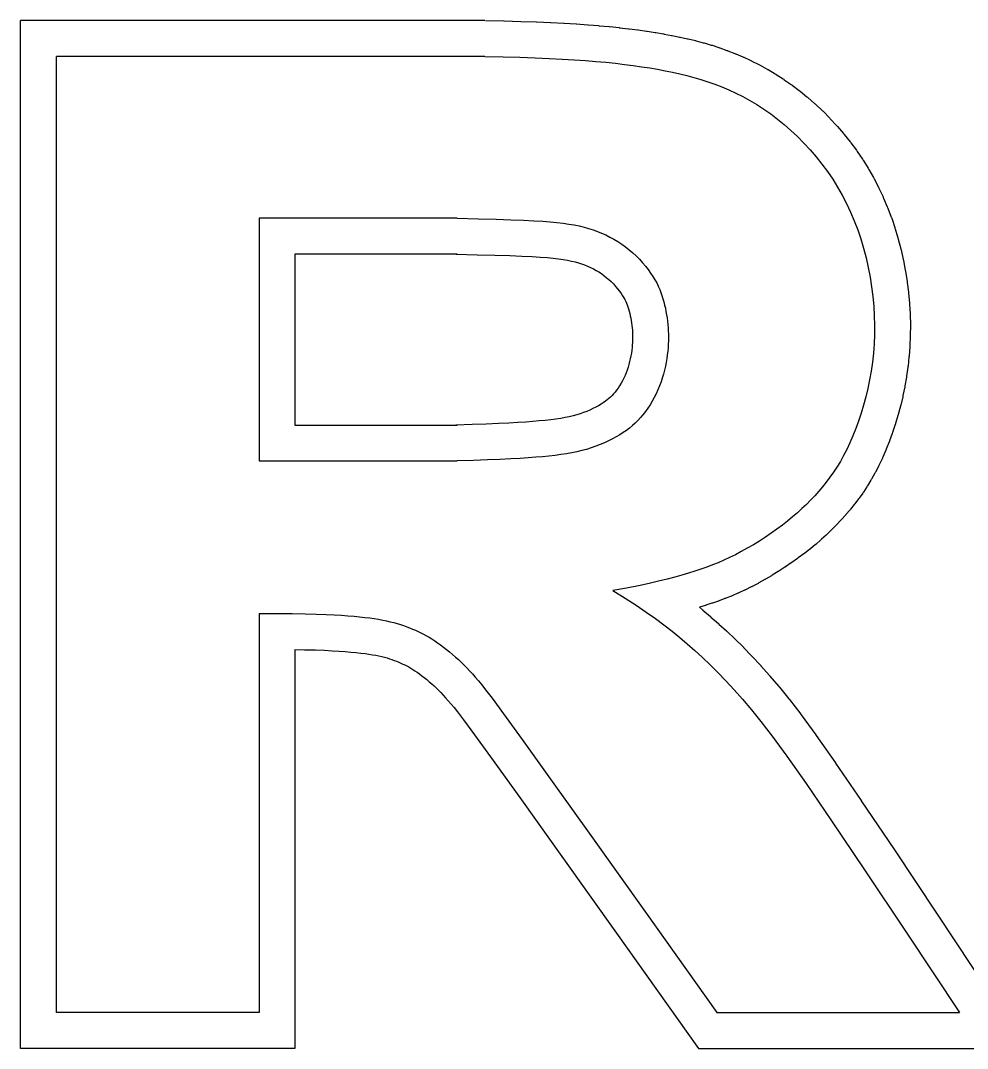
# Model space of a CAD drawing. Header units: inches. Extents: x -82 to 6902, y -1676 to 228.
# Drawn here: x 46.21 to 51.16, y -457.52 to -452.15 of the extents above; entities that cross this region are included whole.
import ezdxf

# ---------------------------------------------------------------- set-up
doc = ezdxf.new("R2010")
doc.units = ezdxf.units.IN
doc.header["$LTSCALE"] = 0.5
doc.header["$MEASUREMENT"] = 0
doc.layers.add('TEXT - GREEN', color=104, linetype='Continuous')

msp = doc.modelspace()

# ---------------------------------------------------------------- linework, layer by layer
at = {"layer": 'TEXT - GREEN'}
for p, q in [((48.6325, -452.15016), (46.20542, -452.15016)), ((48.6325, -452.33766), (46.39292, -452.33766)), ((49.84556, -457.33518), (51.11352, -457.33518)), ((49.74881, -457.52268), (51.46275, -457.52268))]:
    msp.add_line(p, q, dxfattribs=at)
for points in [[(47.63989, -455.43761), (47.63989, -457.52268), (46.20542, -457.52268), (46.20542, -452.15016)], [(47.45239, -455.24888), (47.45239, -457.33518), (46.39292, -457.33518), (46.39292, -452.33766)], [(48.6325, -452.33766), (48.72764, -452.33964), (48.81485, -452.342), (48.89486, -452.34473), (48.96842, -452.34783), (49.03627, -452.35128), (49.09914, -452.35508), (49.1578, -452.35923), (49.21297, -452.3637), (49.26531, -452.36851), (49.31515, -452.37365), (49.36272, -452.37914), (49.40824, -452.38499), (49.45195, -452.39121), (49.49408, -452.39781), (49.53486, -452.4048), (49.57453, -452.41221), (49.6133, -452.42005), (49.65133, -452.42843), (49.68873, -452.43746), (49.72566, -452.44729), (49.76223, -452.45801), (49.7986, -452.46977), (49.83488, -452.48267), (49.87121, -452.49684), (49.9077, -452.5124), (49.9443, -452.5294), (49.98095, -452.54791), (50.01757, -452.56799), (50.0541, -452.58969), (50.09047, -452.61308), (50.12661, -452.6382), (50.16245, -452.66513), (50.1979, -452.69388), (50.23283, -452.7244), (50.26711, -452.75658), (50.30057, -452.79035), (50.33309, -452.8256), (50.3645, -452.86224), (50.39468, -452.90018), (50.42347, -452.93933), (50.45074, -452.9796), (50.47648, -453.02098), (50.50066, -453.06344), (50.52327, -453.10699), (50.5443, -453.1516), (50.56374, -453.19727), (50.58158, -453.24398), (50.59781, -453.29173), (50.61241, -453.34046), (50.62537, -453.39002), (50.63669, -453.44019), (50.64635, -453.49079), (50.65434, -453.5416), (50.66064, -453.59244), (50.66526, -453.64309), (50.66817, -453.69337), (50.66937, -453.74309), (50.66892, -453.7922), (50.66687, -453.84069), (50.66327, -453.88853), (50.65819, -453.9357), (50.65168, -453.98217), (50.6438, -454.02792), (50.6346, -454.07293), (50.62416, -454.11715), (50.61256, -454.16045), (50.59992, -454.20267), (50.58634, -454.24364), (50.57192, -454.28321), (50.55676, -454.32122), (50.54098, -454.3575), (50.52468, -454.39191), (50.50794, -454.42433), (50.49076, -454.45491), (50.47313, -454.48383), (50.45503, -454.51131), (50.43644, -454.53754), (50.41735, -454.56271), (50.39773, -454.58702), (50.37758, -454.61068), (50.35685, -454.63384), (50.33547, -454.65659), (50.31333, -454.67898), (50.29034, -454.70107), (50.2664, -454.72289), (50.24141, -454.74452), (50.21527, -454.76599), (50.18788, -454.78737), (50.1592, -454.80866), (50.12943, -454.82975), (50.09883, -454.85044), (50.06764, -454.8706), (50.03613, -454.89004), (50.00454, -454.90859), (49.97314, -454.9261), (49.94217, -454.94239), (49.91181, -454.95736), (49.88188, -454.97113), (49.85212, -454.98387), (49.82226, -454.99576), (49.79204, -455.00699), (49.7612, -455.01773), (49.72947, -455.02817), (49.69659, -455.03847), (49.66218, -455.04881), (49.62541, -455.05929), (49.58531, -455.06998), (49.54093, -455.08099), (49.49131, -455.09239), (49.4355, -455.10427), (49.37255, -455.11672), (49.30149, -455.12983)], [(48.48745, -453.18373), (47.45239, -453.18373), (47.45239, -454.45179), (48.48745, -454.45179)], [(48.48745, -453.18373), (48.59766, -453.18642), (48.69084, -453.18897), (48.76907, -453.19144), (48.83444, -453.19393), (48.88904, -453.19652), (48.93496, -453.19929), (48.97429, -453.20232), (49.00912, -453.20569), (49.04124, -453.20949), (49.07121, -453.21376), (49.09929, -453.21855), (49.12575, -453.22392), (49.15085, -453.22992), (49.17485, -453.23658), (49.19802, -453.24396), (49.22061, -453.2521), (49.24284, -453.26106), (49.26473, -453.27085), (49.28624, -453.28148), (49.30733, -453.29297), (49.32798, -453.30534), (49.34815, -453.3186), (49.3678, -453.33275), (49.3869, -453.34783), (49.40541, -453.36381), (49.42325, -453.38055), (49.44031, -453.39788), (49.45652, -453.41564), (49.47177, -453.43364), (49.48598, -453.45173), (49.49905, -453.46974), (49.51089, -453.48748), (49.52145, -453.50484), (49.5308, -453.52184), (49.53906, -453.53857), (49.54635, -453.55508), (49.55278, -453.57146), (49.55848, -453.58777), (49.56355, -453.6041), (49.56812, -453.6205), (49.57228, -453.63705), (49.57605, -453.65373), (49.57943, -453.67053), (49.58243, -453.68743), (49.58503, -453.7044), (49.58725, -453.72144), (49.58908, -453.73851), (49.59051, -453.7556), (49.59156, -453.7727), (49.5922, -453.78987), (49.59241, -453.80717), (49.59217, -453.82465), (49.59147, -453.84238), (49.59028, -453.86044), (49.58859, -453.87887), (49.58637, -453.89774), (49.5836, -453.91709), (49.58025, -453.93687), (49.57628, -453.95698), (49.57165, -453.97735), (49.56631, -453.9979), (49.56024, -454.01854), (49.55339, -454.03919), (49.54573, -454.05977), (49.53723, -454.08019), (49.52793, -454.10035), (49.5179, -454.12015), (49.50721, -454.13949), (49.49592, -454.15827), (49.48409, -454.17638), (49.47178, -454.19372), (49.45906, -454.2102), (49.44596, -454.22573), (49.43244, -454.24039), (49.41841, -454.25426), (49.4038, -454.26744), (49.38853, -454.28001), (49.37252, -454.29207), (49.35569, -454.30372), (49.33797, -454.31504), (49.3193, -454.3261), (49.29969, -454.33686), (49.27919, -454.34725), (49.25783, -454.3572), (49.23566, -454.36665), (49.21271, -454.37553), (49.18902, -454.38376), (49.16463, -454.39129), (49.13955, -454.39806), (49.11367, -454.40412), (49.08685, -454.40955), (49.05896, -454.41442), (49.02985, -454.41878), (48.99939, -454.42273), (48.96744, -454.42632), (48.93385, -454.42962), (48.8983, -454.43271), (48.85964, -454.43562), (48.81653, -454.4384), (48.76764, -454.44109), (48.71163, -454.44374), (48.64715, -454.44637), (48.57287, -454.44905), (48.48745, -454.45179)], [(48.48745, -453.37123), (47.63989, -453.37123), (47.63989, -454.26429), (48.48745, -454.26429)], [(48.48286, -453.37117), (48.59281, -453.37386), (48.68531, -453.37639), (48.76253, -453.37883), (48.82643, -453.38126), (48.87896, -453.38375), (48.92212, -453.38635), (48.95805, -453.38912), (48.98908, -453.39213), (49.017, -453.39543), (49.04219, -453.39902), (49.06486, -453.40289), (49.08533, -453.40704), (49.104, -453.4115), (49.12131, -453.4163), (49.13774, -453.42154), (49.15375, -453.42731), (49.16951, -453.43366), (49.18488, -453.44054), (49.19981, -453.44791), (49.21427, -453.4558), (49.22827, -453.46418), (49.2418, -453.47307), (49.25486, -453.48248), (49.2675, -453.49246), (49.27993, -453.50319), (49.29223, -453.51473), (49.30422, -453.5269), (49.31569, -453.53947), (49.32646, -453.55219), (49.33634, -453.56476), (49.34515, -453.5769), (49.35274, -453.58827), (49.35912, -453.59876), (49.36452, -453.60858), (49.36916, -453.61799), (49.37325, -453.62725), (49.37695, -453.63666), (49.38039, -453.64651), (49.38367, -453.65708), (49.38686, -453.66851), (49.38989, -453.68059), (49.39268, -453.69291), (49.39519, -453.7054), (49.39743, -453.71801), (49.39938, -453.73072), (49.40104, -453.74351), (49.40241, -453.75635), (49.40349, -453.76919), (49.40427, -453.78191), (49.40474, -453.7945), (49.40489, -453.80704), (49.40472, -453.81967), (49.40421, -453.83251), (49.40335, -453.84569), (49.40209, -453.85933), (49.40042, -453.87352), (49.39833, -453.88816), (49.39581, -453.90304), (49.39285, -453.91803), (49.38944, -453.93301), (49.38558, -453.94789), (49.38127, -453.96256), (49.3765, -453.97693), (49.37127, -453.99097), (49.36548, -454.00486), (49.35909, -454.01872), (49.35216, -454.03242), (49.34477, -454.04578), (49.33704, -454.05864), (49.32909, -454.07081), (49.32106, -454.08212), (49.31311, -454.09242), (49.30531, -454.10168), (49.29755, -454.11008), (49.28965, -454.1179), (49.28137, -454.12536), (49.27247, -454.13269), (49.26271, -454.14005), (49.25183, -454.14757), (49.23969, -454.15533), (49.22639, -454.16321), (49.21218, -454.171), (49.19718, -454.17861), (49.18145, -454.18594), (49.16507, -454.19292), (49.14809, -454.19948), (49.13058, -454.20557), (49.11253, -454.21114), (49.09371, -454.21622), (49.07367, -454.22092), (49.05214, -454.22528), (49.02894, -454.22932), (49.0039, -454.23308), (48.97689, -454.23658), (48.94779, -454.23984), (48.91657, -454.24292), (48.88315, -454.24582), (48.84656, -454.24857), (48.80534, -454.25123), (48.75807, -454.25384), (48.70338, -454.25642), (48.63995, -454.25901), (48.56649, -454.26165), (48.48142, -454.26439)], [(49.30149, -455.12983), (49.36564, -455.16931), (49.42355, -455.2065), (49.47612, -455.24187), (49.52426, -455.27591), (49.56886, -455.30911), (49.61082, -455.34193), (49.65105, -455.37488), (49.69043, -455.40842), (49.72977, -455.44303), (49.7694, -455.47917), (49.80956, -455.51725), (49.85048, -455.55773), (49.89239, -455.60103), (49.93552, -455.64759), (49.98012, -455.69786), (50.02641, -455.75226), (50.07585, -455.81308), (50.1348, -455.89), (50.21086, -455.99455), (50.31163, -456.13825), (50.44468, -456.33264), (50.61762, -456.58924), (50.83804, -456.91958), (51.11352, -457.33518)], [(47.45282, -455.24888), (47.54562, -455.24913), (47.62544, -455.24984), (47.6938, -455.25098), (47.75223, -455.25249), (47.80225, -455.25432), (47.84539, -455.25642), (47.88316, -455.25875), (47.9171, -455.26126), (47.9485, -455.26391), (47.97777, -455.2667), (48.00509, -455.26967), (48.03063, -455.27283), (48.05458, -455.27621), (48.07711, -455.27982), (48.09841, -455.28369), (48.11865, -455.28783), (48.138, -455.29227), (48.15653, -455.297), (48.17433, -455.302), (48.19144, -455.30725), (48.20795, -455.31274), (48.22392, -455.31845), (48.23942, -455.32437), (48.25451, -455.33049), (48.26927, -455.3368), (48.28377, -455.34336), (48.29812, -455.35025), (48.31239, -455.35754), (48.32667, -455.36531), (48.34106, -455.37362), (48.35564, -455.38256), (48.3705, -455.3922), (48.3857, -455.40259), (48.40117, -455.41367), (48.4168, -455.42536), (48.43252, -455.43759), (48.4482, -455.45028), (48.46376, -455.46334), (48.4791, -455.4767), (48.49411, -455.49027), (48.50876, -455.50404), (48.52318, -455.51815), (48.53758, -455.53283), (48.55216, -455.54828), (48.56712, -455.56472), (48.58265, -455.58237), (48.59896, -455.60143), (48.61625, -455.62212), (48.63672, -455.6475), (48.67067, -455.69209), (48.73038, -455.77325), (48.82814, -455.90833), (48.97624, -456.1147), (49.18699, -456.40973), (49.47266, -456.81077), (49.84556, -457.33518)], [(47.63989, -455.43761), (47.68982, -455.43844), (47.74638, -455.4399), (47.79425, -455.44165), (47.83505, -455.44364), (47.87048, -455.44583), (47.90232, -455.44818), (47.93171, -455.45066), (47.95873, -455.45324), (47.98345, -455.45592), (48.00604, -455.45872), (48.02666, -455.46163), (48.04552, -455.46465), (48.06284, -455.46779), (48.07885, -455.47107), (48.09385, -455.47452), (48.10802, -455.47813), (48.12148, -455.48191), (48.13436, -455.48586), (48.14678, -455.48999), (48.15886, -455.49431), (48.17073, -455.49885), (48.18243, -455.50359), (48.19376, -455.50844), (48.20453, -455.51331), (48.21487, -455.51827), (48.22495, -455.52342), (48.23497, -455.52887), (48.24513, -455.53474), (48.2556, -455.54117), (48.26657, -455.54828), (48.27819, -455.55622), (48.29042, -455.56498), (48.30306, -455.57444), (48.31597, -455.58448), (48.32896, -455.59499), (48.3419, -455.60585), (48.35464, -455.61694), (48.36702, -455.62814), (48.37897, -455.63937), (48.39068, -455.65083), (48.40246, -455.66283), (48.4146, -455.67571), (48.42739, -455.68976), (48.44104, -455.70528), (48.45578, -455.7225), (48.47133, -455.7411), (48.48913, -455.76318), (48.52055, -455.80445), (48.57891, -455.88377), (48.67602, -456.01796), (48.82379, -456.22386), (49.03434, -456.51861), (49.31994, -456.91955), (49.74881, -457.52268)]]:
    msp.add_lwpolyline(points, dxfattribs=at)
for points in [[(48.63639, -452.1502), (48.73154, -452.15218, -0.001564), (48.73271, -452.15221), (48.81992, -452.15456, -0.0017715), (48.82125, -452.15461), (48.90126, -452.15734, -0.001986), (48.90275, -452.15739), (48.97631, -452.16049, -0.002196), (48.97795, -452.16057), (49.0458, -452.16402, -0.002385), (49.04758, -452.16412), (49.11046, -452.16792, -0.002531), (49.11236, -452.16805), (49.17101, -452.17219, -0.002608), (49.17296, -452.17234), (49.22813, -452.17682, -0.0026419), (49.23011, -452.17699), (49.28245, -452.18179, -0.0028153), (49.28455, -452.182), (49.33439, -452.18714, -0.0030268), (49.33665, -452.18738), (49.38421, -452.19287, -0.0032221), (49.38661, -452.19317), (49.43213, -452.19901, -0.0033918), (49.43465, -452.19936), (49.47836, -452.20558, -0.0035258), (49.48098, -452.20597), (49.52311, -452.21257, -0.0036138), (49.52578, -452.21301), (49.56657, -452.22, -0.0036465), (49.56926, -452.22049), (49.60893, -452.22789, -0.0037507), (49.61169, -452.22843), (49.65046, -452.23627, -0.0043478), (49.65365, -452.23694), (49.69167, -452.24532, -0.0050551), (49.69537, -452.24617), (49.73277, -452.25521, -0.0057207), (49.73693, -452.25627), (49.77386, -452.26609, -0.0063227), (49.77843, -452.26737), (49.815, -452.27809, -0.0068409), (49.81991, -452.2796), (49.85627, -452.29136, -0.0072578), (49.86142, -452.29311), (49.8977, -452.30601, -0.0075608), (49.90302, -452.30799), (49.93935, -452.32216, -0.0077652), (49.94474, -452.32436), (49.98123, -452.33992, -0.0079821), (49.9867, -452.34235), (50.0233, -452.35936, -0.0082099), (50.02884, -452.36204), (50.06549, -452.38055, -0.0084311), (50.07108, -452.3835), (50.10771, -452.40358, -0.0086431), (50.11334, -452.40679), (50.14987, -452.42849, -0.0088433), (50.15551, -452.43198), (50.19188, -452.45537, -0.0090291), (50.19751, -452.45913), (50.23364, -452.48425, -0.0091978), (50.23923, -452.4883), (50.27507, -452.51522, -0.0092834), (50.28056, -452.5195), (50.31601, -452.54826, -0.009137), (50.32125, -452.55267), (50.35619, -452.58318, -0.0090063), (50.36119, -452.58772), (50.39546, -452.61991, -0.0089544), (50.40028, -452.62459), (50.43374, -452.65835, -0.0089761), (50.43839, -452.66322), (50.47091, -452.69847, -0.0090676), (50.47543, -452.70355), (50.50684, -452.74019, -0.0092266), (50.51125, -452.74553), (50.54143, -452.78347, -0.0094519), (50.54573, -452.7891), (50.57452, -452.82825, -0.0096873), (50.57871, -452.83418), (50.60599, -452.87446, -0.0097323), (50.60996, -452.88058), (50.6357, -452.92195, -0.0097066), (50.63942, -452.92821), (50.6636, -452.97067, -0.0096614), (50.66706, -452.97704), (50.68967, -453.02058, -0.0095974), (50.69287, -453.02704), (50.7139, -453.07165, -0.0095154), (50.71682, -453.07816), (50.73626, -453.12383, -0.0094164), (50.7389, -453.13038), (50.75674, -453.17709, -0.0093017), (50.75911, -453.18365), (50.77534, -453.2314, -0.0091279), (50.77742, -453.23792), (50.79202, -453.28665, -0.0088023), (50.7938, -453.29301), (50.80677, -453.34256, -0.0085128), (50.80828, -453.34876), (50.8196, -453.39894, -0.0083049), (50.82087, -453.40504), (50.83052, -453.45563, -0.0081755), (50.83158, -453.46167), (50.83956, -453.51249, -0.0081235), (50.84041, -453.51852), (50.84672, -453.56936, -0.0081492), (50.84737, -453.57543), (50.85198, -453.62609, -0.0082552), (50.85244, -453.63226), (50.85535, -453.68253, -0.008392), (50.85561, -453.68882), (50.85682, -453.73854, -0.0083633), (50.85686, -453.74481), (50.85641, -453.79393, -0.008276), (50.85625, -453.80013), (50.8542, -453.84862, -0.0081797), (50.85384, -453.85475), (50.85024, -453.90258, -0.0080756), (50.84969, -453.90862), (50.84461, -453.95578, -0.0079653), (50.84388, -453.96171), (50.83737, -454.00818, -0.0078501), (50.83646, -454.014), (50.82858, -454.05975, -0.0077316), (50.8275, -454.06545), (50.81831, -454.11046, -0.0075976), (50.81708, -454.11602), (50.80664, -454.16025, -0.0074359), (50.80528, -454.16565), (50.79368, -454.20895, -0.0073273), (50.79218, -454.21424), (50.77954, -454.25646, -0.0072928), (50.77789, -454.26167), (50.76431, -454.30265, -0.0073386), (50.7625, -454.30784), (50.74808, -454.34741, -0.0074745), (50.74608, -454.35265), (50.73093, -454.39066, -0.0077143), (50.7287, -454.396), (50.71292, -454.43228, -0.0080782), (50.71042, -454.4378), (50.69411, -454.4722, -0.0085314), (50.69128, -454.47794), (50.67453, -454.51036, -0.0087919), (50.67141, -454.51616), (50.65423, -454.54674, -0.0088685), (50.65087, -454.55248), (50.63324, -454.58141, -0.0087855), (50.62971, -454.58697), (50.61161, -454.61445, -0.0085282), (50.608, -454.61973), (50.58941, -454.64596, -0.0080921), (50.58583, -454.65085), (50.56673, -454.67603, -0.0074839), (50.56327, -454.68045), (50.54366, -454.70476, -0.0067212), (50.54044, -454.70864), (50.52029, -454.73229, -0.0060417), (50.51731, -454.7357), (50.49658, -454.75887, -0.0061135), (50.49348, -454.76224), (50.4721, -454.785, -0.0063221), (50.46881, -454.78841), (50.44667, -454.8108, -0.0064545), (50.44323, -454.8142), (50.42024, -454.83628, -0.0065097), (50.41667, -454.83962), (50.39273, -454.86145, -0.0064901), (50.38909, -454.86468), (50.3641, -454.88631, -0.0064008), (50.36043, -454.8894), (50.33429, -454.91088, -0.0062492), (50.33063, -454.91381), (50.30324, -454.93518, -0.0060037), (50.29966, -454.93791), (50.27098, -454.9592, -0.0056353), (50.26756, -454.96168), (50.23779, -454.98276, -0.0053728), (50.23448, -454.98506), (50.20387, -455.00576, -0.0052477), (50.20059, -455.00793), (50.1694, -455.02808, -0.0052493), (50.16607, -455.03018), (50.13456, -455.04962, -0.0053773), (50.1311, -455.0517), (50.09952, -455.07026, -0.0056409), (50.09585, -455.07236), (50.06444, -455.08987, -0.0060611), (50.06045, -455.09203), (50.02948, -455.10833, -0.0065731), (50.02509, -455.11056), (49.99473, -455.12553, -0.0067494), (49.99016, -455.12771), (49.96023, -455.14147, -0.0066499), (49.95567, -455.1435), (49.92591, -455.15624, -0.0063413), (49.92152, -455.15805), (49.89166, -455.16995, -0.0058339), (49.88757, -455.17152), (49.85735, -455.18275, -0.0051586), (49.85371, -455.18406), (49.82287, -455.1948, -0.0043616), (49.81977, -455.19585), (49.78804, -455.20629, -0.0034969), (49.78555, -455.20709), (49.75412, -455.21694, -0.0029529)], [(49.75411, -455.21693), (49.76985, -455.22982, -0.0048033), (49.77261, -455.23213), (49.812, -455.26567, -0.0040511), (49.8143, -455.26766), (49.85363, -455.30227, -0.0044029), (49.85609, -455.30448), (49.89573, -455.34061, -0.0049169), (49.89843, -455.34312), (49.93858, -455.3812, -0.0052613), (49.94142, -455.38395), (49.98234, -455.42442, -0.0054401), (49.98521, -455.42732), (50.02712, -455.47063, -0.0054693), (50.02994, -455.4736), (50.07307, -455.52017, -0.005373), (50.07578, -455.52315), (50.12038, -455.57342, -0.0051789), (50.12292, -455.57635), (50.16921, -455.63075, -0.005618), (50.1719, -455.63399), (50.22134, -455.69481, -0.0071483), (50.22466, -455.69902), (50.28362, -455.77594, -0.0062416), (50.28642, -455.77969), (50.36248, -455.88424, -0.004362), (50.36439, -455.8869), (50.46515, -456.03061, -0.0028208), (50.46635, -456.03235), (50.59941, -456.22674, -0.001799), (50.60017, -456.22785), (50.77311, -456.48445, -0.0011598), (50.77359, -456.48517), (50.994, -456.81551, -0.0007614), (50.99432, -456.81599), (51.46275, -457.52268)]]:
    msp.add_lwpolyline(points, format="xyb", dxfattribs=at)

doc.saveas('drawing.dxf')
